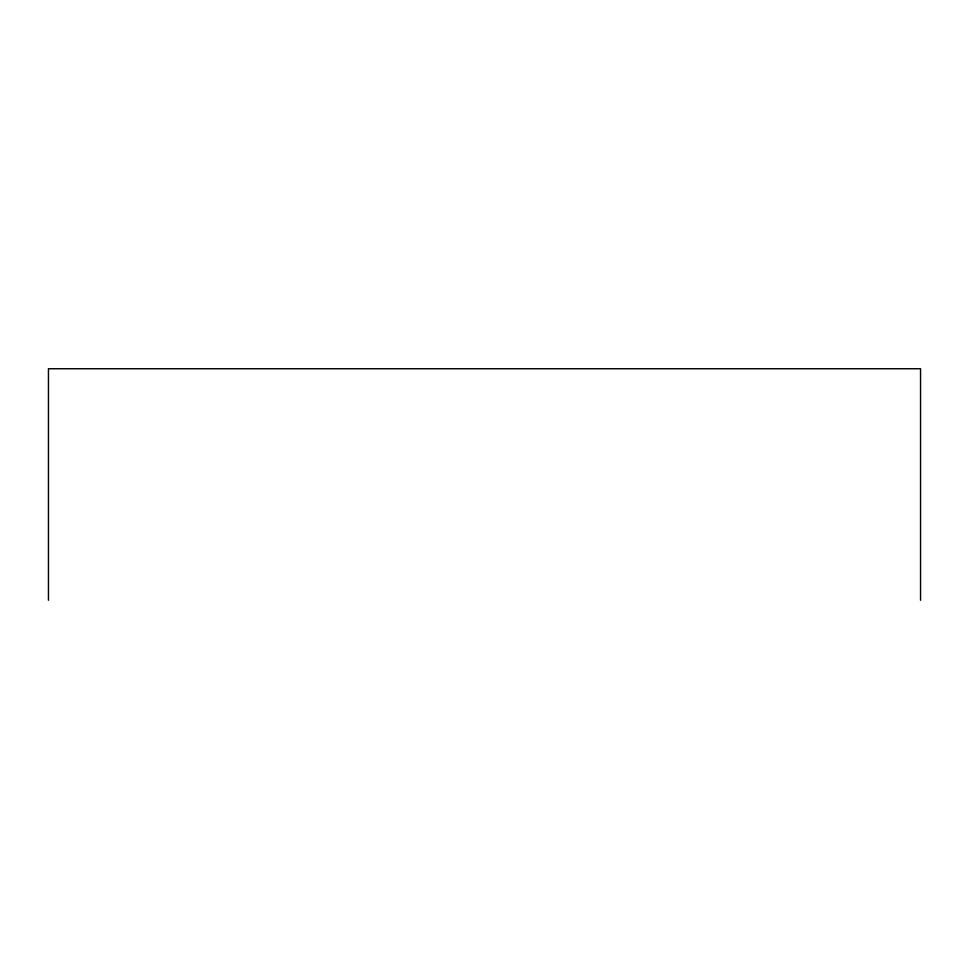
<?xml version="1.0" encoding="UTF-8"?>
<svg xmlns="http://www.w3.org/2000/svg" width="969" height="969" viewBox="0 0 969 969"><rect width="100%" height="100%" fill="white"/><g stroke="black" fill="none" stroke-linecap="round" stroke-linejoin="round"><path stroke-width="1.45" d="M920.55 600.259L920.55 368.741L48.45 368.741L48.45 600.259"/></g></svg>
